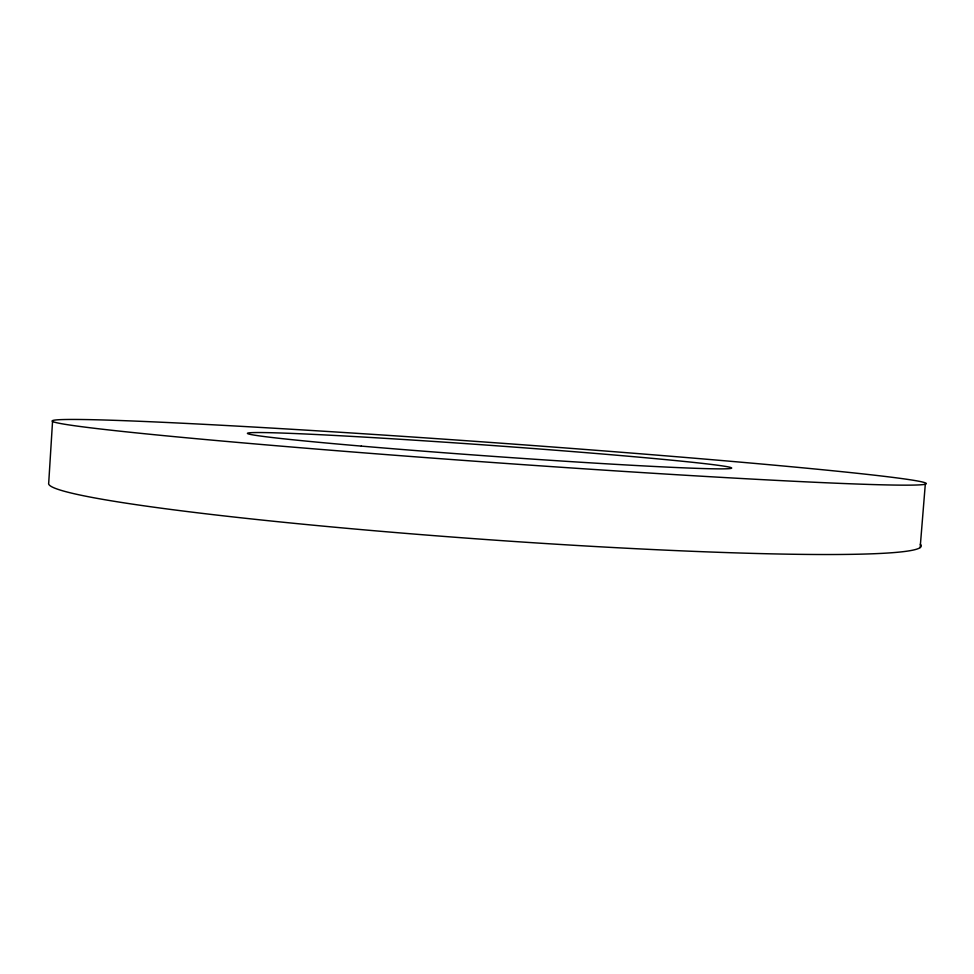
<?xml version="1.0" encoding="UTF-8"?>
<svg xmlns="http://www.w3.org/2000/svg" width="974" height="974" viewBox="0 0 974 974"><rect width="100%" height="100%" fill="white"/><g stroke="black" fill="none" stroke-linecap="round" stroke-linejoin="round"><path stroke-width="1.46" d="M52.584 420.853L48.7 483.128A437.411 24.63 4.1 0 0 495.084 540.168A437.411 24.63 4.1 0 0 920.296 544.247M920.162 547.571L925.3 484.212A437.996 9.923 4.1 0 0 296.668 429.571A437.996 9.923 4.1 0 0 246.215 443.158A437.996 9.923 4.1 0 0 925.3 484.212M361.317 446.104A242.77 5.394 4.1 0 0 731.511 468.226A242.77 5.394 4.1 0 0 375.708 437.776A242.77 5.394 4.1 0 0 361.317 446.104"/></g></svg>
